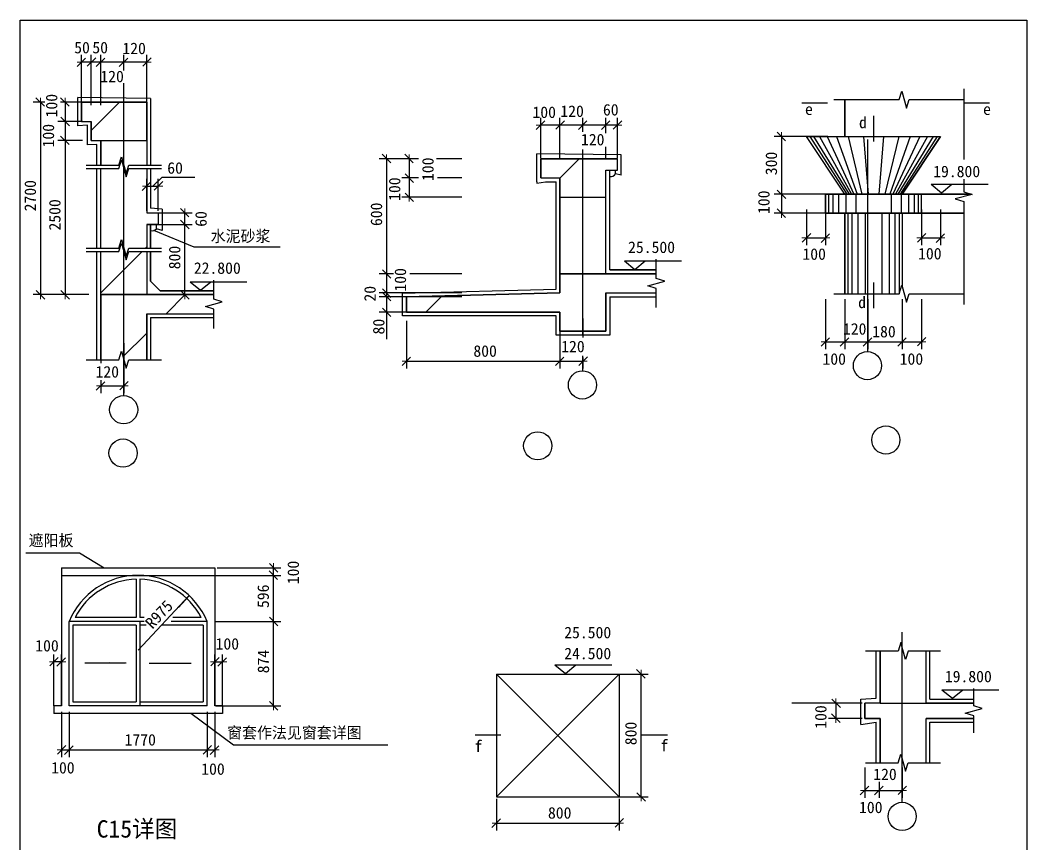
# Model space of a CAD drawing. Header units: metres. Extents: x 73028 to 110126, y 8748 to 60682.
# Drawn here: x 73028 to 110126, y 30325 to 60682 of the extents above; entities that cross this region are included whole.
import ezdxf

# ---------------------------------------------------------------- set-up
doc = ezdxf.new("R2010")
doc.units = ezdxf.units.M
for name, color, linetype in [('AXIS', 3, 'Continuous'), ('OTHER', 7, 'Continuous'), ('PUB_DIM', 3, 'Continuous')]:
    doc.layers.add(name, color=color, linetype=linetype)
pattern_1 = [(45, (0, 0), (-4757.36, 4757.36), [])]

# ---------------------------------------------------------------- blocks, each defined once
blk = doc.blocks.new('_DIMX')
at = {"lineweight": 15}
blk.add_line((-150, 0), (150, 0), dxfattribs=at)
blk.add_lwpolyline([(-138.14, -140.53), (153.28, 150.41)])

msp = doc.modelspace()

# ---------------------------------------------------------------- hatches: boundary and pattern name
h = msp.add_hatch()
h.set_pattern_fill('ANSI31', scale=5650)
h.paths.add_polyline_path([(77695.03, 56244.58), (77695.03, 57657.26), (75293.46, 57657.26), (75293.46, 56950.92), (75646.64, 56950.92), (75646.64, 56244.58)])
h.paths.add_polyline_path([(76663.77, 55332.5), (76762.66, 55643.29), (76932.18, 55021.7), (77031.07, 55332.5), (77695.03, 55332.5), (77695.03, 56244.58), (75999.81, 56244.58), (75999.81, 55332.5)])
h.paths.add_polyline_path([(75999.81, 52280.97), (76663.77, 52280.97), (76762.66, 52591.76), (76932.18, 51970.18), (77031.07, 52280.97), (77695.03, 52280.97), (77695.03, 53155.66), (78118.84, 53155.66), (78118.84, 53579.47), (77695.03, 53579.47), (77695.03, 55217.1), (77031.07, 55217.1), (76932.18, 54906.31), (76762.66, 55527.89), (76663.77, 55217.1), (75999.81, 55217.1)])
h.paths.add_polyline_path([(75999.81, 50566.45), (77695.03, 50566.45), (77695.03, 52154.22), (77031.07, 52154.22), (76932.18, 51843.43), (76762.66, 52465.01), (76663.77, 52154.22), (75999.81, 52154.22)])
h.paths.add_polyline_path([(75999.81, 50566.45), (75999.81, 48167.18), (76663.77, 48167.18), (76762.66, 48477.97), (76932.18, 47856.39), (77031.07, 48167.18), (77695.03, 48167.18), (77695.03, 49860.1), (80164.19, 49860.1), (80164.19, 50029.62), (79853.4, 50128.51), (80474.98, 50298.03), (80164.19, 50396.92), (80164.19, 50566.45)])
h = msp.add_hatch()
h.set_pattern_fill('AN33C', scale=2119.03)
h.set_pattern_definition(pattern_1)
h.paths.add_polyline_path([(77695.03, 56244.58), (77695.03, 57657.26), (75293.46, 57657.26), (75293.46, 56950.92), (75646.64, 56950.92), (75646.64, 56244.58)])
h.paths.add_polyline_path([(75999.81, 48167.18), (76663.77, 48167.18), (76762.66, 48477.97), (76932.18, 47856.39), (77031.07, 48167.18), (77695.03, 48167.18), (77695.03, 49860.1), (80164.19, 49860.1), (80164.19, 50029.62), (79853.4, 50128.51), (80474.98, 50298.03), (80164.19, 50396.92), (80164.19, 50566.45), (75999.81, 50566.45)])
h = msp.add_hatch()
h.set_pattern_fill('AN33C', scale=2119.03)
h.set_pattern_definition(pattern_1)
h.paths.add_polyline_path([(92209.72, 55571.59), (92209.72, 54865.24), (92916.06, 54865.24), (92916.06, 54158.9), (93763.68, 54158.9), (93763.68, 55571.59)])
h.paths.add_polyline_path([(93763.68, 54158.9), (94611.29, 54158.9), (94611.29, 55147.78), (95035.1, 55147.78), (95035.1, 55571.59), (93763.68, 55571.59)])
h.paths.add_polyline_path([(93763.68, 49214.49), (94611.29, 49214.49), (94611.29, 50627.18), (96470.71, 50627.18), (96470.71, 50796.7), (96159.92, 50895.59), (96781.5, 51065.11), (96470.71, 51164), (96470.71, 51333.52), (93763.68, 51333.52)])
h.paths.add_polyline_path([(93763.68, 51333.52), (92916.06, 51333.52), (92916.06, 50627.62), (92916.06, 50627.18), (87265.31, 50485.91), (87265.31, 49920.83), (92916.06, 49920.83), (92916.06, 49214.49), (93763.68, 49214.49)])
h = msp.add_hatch()
h.set_pattern_fill('ANSI31', scale=5650)
h.paths.add_polyline_path([(93763.68, 55571.59), (93763.68, 54158.9), (94611.29, 54158.9), (94611.29, 55147.78), (95035.1, 55147.78), (95035.1, 55571.59)])
h.paths.add_polyline_path([(93763.68, 55571.59), (92209.72, 55571.59), (92209.72, 54865.24), (92916.06, 54865.24), (92916.06, 54158.9), (93763.68, 54158.9)])
h.paths.add_polyline_path([(93763.68, 54158.9), (92916.06, 54158.9), (92916.06, 51333.52), (93763.68, 51333.52)])
h.paths.add_polyline_path([(93763.68, 51333.52), (94611.29, 51333.52), (94611.29, 54158.9), (93763.68, 54158.9)])
h.paths.add_polyline_path([(93763.68, 49214.49), (94611.29, 49214.49), (94611.29, 50627.18), (96470.71, 50627.18), (96470.71, 50796.7), (96159.92, 50895.59), (96781.5, 51065.11), (96470.71, 51164), (96470.71, 51333.52), (93763.68, 51333.52)])
h.paths.add_polyline_path([(93763.68, 51333.52), (92916.06, 51333.52), (92916.06, 50627.62), (92916.06, 50627.18), (87265.31, 50485.91), (87265.31, 49920.83), (92916.06, 49920.83), (92916.06, 49214.49), (93763.68, 49214.49)])
h = msp.add_hatch()
h.set_pattern_fill('ANSI31', scale=5650)
h.paths.add_polyline_path([(105529, 37559.15), (105479.56, 37740.45), (105380.67, 37429.65), (104716.7, 37429.65), (104716.7, 35514.12), (105529, 35514.12)])
h.paths.add_polyline_path([(106411.93, 37429.65), (105747.97, 37429.65), (105649.08, 37118.86), (105529, 37559.15), (105529, 35514.12), (106411.93, 35514.12)])
h.paths.add_polyline_path([(105529, 35514.12), (104716.7, 35514.12), (104151.63, 35514.12), (104151.63, 34949.05), (104716.7, 34949.05), (104716.7, 33315.22), (105380.67, 33315.22), (105479.56, 33626.01), (105529, 33444.72)])
h.paths.add_polyline_path([(106411.93, 34949.05), (108165.33, 34949.05), (108165.33, 35047.94), (107854.54, 35146.83), (108476.12, 35316.35), (108165.33, 35415.24), (108165.33, 35514.12), (106411.93, 35514.12), (105529, 35514.12), (105529, 33444.72), (105649.08, 33004.43), (105747.97, 33315.22), (106411.93, 33315.22)])
h = msp.add_hatch()
h.set_pattern_fill('AN33C', scale=2119.03)
h.set_pattern_definition(pattern_1)
h.paths.add_polyline_path([(105529, 33444.72), (105649.08, 33004.43), (105747.97, 33315.22), (106411.93, 33315.22), (106411.93, 34949.05), (108165.33, 34949.05), (108165.33, 35047.94), (107854.54, 35146.83), (108476.12, 35316.35), (108165.33, 35415.24), (108165.33, 35514.12), (106411.93, 35514.12), (105529, 35514.12)])
h.paths.add_polyline_path([(105529, 35514.12), (104716.7, 35514.12), (104151.63, 35514.12), (104151.63, 34949.05), (104716.7, 34949.05), (104716.7, 33315.22), (105380.67, 33315.22), (105479.56, 33626.01), (105529, 33444.72)])

# ---------------------------------------------------------------- linework, layer by layer
for p, q in [((76847.42, 59179.7), (76847.42, 59246.47)), ((76847.42, 46852.68), (76847.42, 58359.2)), ((77836.3, 57798.53), (75152.2, 57830.21)), ((75152.2, 56790), (75152.2, 57830.21)), ((75293.46, 57657.26), (77695.03, 57657.26)), ((75293.46, 56950.92), (75293.46, 57657.26)), ((77695.03, 57657.26), (75293.46, 57657.26)), ((75293.46, 57657.26), (75293.46, 56950.92)), ((77695.03, 57657.26), (77695.03, 55332.5)), ((77695.03, 56244.58), (77695.03, 57657.26)), ((77836.3, 57798.53), (77836.3, 55332.5)), ((103413.49, 56387.5), (103413.49, 57752.89)), ((103413.49, 57752.89), (103413.49, 56387.5)), ((75505.37, 56809.65), (75152.2, 56790)), ((75293.46, 56950.92), (75646.64, 56950.92)), ((75293.46, 56950.92), (75646.64, 56950.92)), ((75505.37, 56083.65), (75505.37, 56809.65)), ((75646.64, 56244.58), (75646.64, 56950.92)), ((75646.64, 56950.92), (75646.64, 56244.58)), ((75858.54, 56103.31), (75505.37, 56083.65)), ((75646.64, 56244.58), (77695.03, 56244.58)), ((75646.64, 56244.58), (77695.03, 56244.58)), ((75858.54, 55332.5), (75858.54, 56103.31)), ((75999.81, 55332.5), (75999.81, 56244.58)), ((75999.81, 56244.58), (75999.81, 55332.5)), ((77695.03, 56244.58), (77695.03, 55332.5)), ((102000.8, 56387.5), (106945.21, 56387.5)), ((103413.49, 54268.47), (102000.8, 56387.5)), ((103413.49, 54268.47), (102000.8, 56387.5)), ((102000.8, 56387.5), (106945.21, 56387.5)), ((102127.94, 56387.5), (103488.32, 54268.47)), ((102269.21, 56387.5), (103575.16, 54268.47)), ((102481.12, 56387.5), (103657.44, 54268.47)), ((102763.65, 56387.5), (103755.26, 54268.47)), ((103116.83, 56387.5), (103872.65, 54268.47)), ((103540.63, 56387.5), (104048.73, 54268.47)), ((104105.71, 56387.5), (104273.72, 54268.47)), ((104261.1, 48474.77), (104261.1, 56287.63)), ((104840.31, 56387.5), (104672.3, 54268.47)), ((105405.38, 56387.5), (104897.29, 54268.47)), ((105829.19, 56387.5), (105073.37, 54268.47)), ((106182.36, 56387.5), (105190.75, 54268.47)), ((106464.9, 56387.5), (105288.57, 54268.47)), ((106676.8, 56387.5), (105370.86, 54268.47)), ((106818.07, 56387.5), (105457.69, 54268.47)), ((105532.52, 54268.47), (106945.21, 56387.5)), ((106945.21, 56387.5), (105532.52, 54268.47)), ((92068.45, 54723.97), (92068.45, 55754.29)), ((95176.36, 55712.85), (92068.45, 55754.29)), ((95176.36, 54964.19), (95176.36, 55712.85)), ((92209.72, 55571.59), (95035.1, 55571.59)), ((92209.72, 54865.24), (92209.72, 55571.59)), ((95035.1, 55571.59), (92209.72, 55571.59)), ((92209.72, 55571.59), (92209.72, 54865.24)), ((93763.68, 49057.48), (93763.68, 55571.59)), ((95035.1, 55147.78), (95035.1, 55571.59)), ((95035.1, 55147.78), (95035.1, 55571.59)), ((75858.54, 52280.97), (75858.54, 55217.1)), ((75999.81, 52280.97), (75999.81, 55217.1)), ((75999.81, 52280.97), (75999.81, 55217.1)), ((77695.03, 55217.1), (77695.03, 53579.47)), ((77695.03, 55217.1), (77695.03, 53579.47)), ((77836.3, 55217.1), (77836.3, 53746.35)), ((94611.29, 51333.52), (94611.29, 55147.78)), ((94611.29, 55147.78), (95035.1, 55147.78)), ((94611.29, 51333.52), (94611.29, 55147.78)), ((94611.29, 55147.78), (95035.1, 55147.78)), ((94752.56, 51474.79), (94752.56, 55147.78)), ((94752.56, 51474.79), (94752.56, 55147.78)), ((94967.74, 55013.11), (94967.74, 55147.78)), ((95176.36, 54964.19), (94967.74, 55013.11)), ((77922.79, 54566.62), (78262.86, 54892.78)), ((78262.86, 54892.78), (79466.69, 54892.78)), ((92068.45, 54723.97), (92068.45, 54673.56)), ((92068.45, 54673.56), (92392.63, 54723.97)), ((92209.72, 54865.24), (92916.06, 54865.24)), ((92209.72, 54865.24), (92916.06, 54865.24)), ((92392.63, 54723.97), (92774.8, 54723.97)), ((92774.8, 50764.96), (92774.8, 54723.97)), ((92916.06, 51333.52), (92916.06, 54865.24)), ((92916.06, 54865.24), (92916.06, 51333.52)), ((102707.15, 54268.47), (108086.01, 54268.47)), ((102707.15, 53562.12), (102707.15, 54268.47)), ((108086.01, 54268.47), (102707.15, 54268.47)), ((102707.15, 54268.47), (102707.15, 53562.12)), ((102820.16, 54268.47), (102820.16, 53562.12)), ((102975.56, 54268.47), (102975.56, 53562.12)), ((103187.46, 54268.47), (103187.46, 53562.12)), ((103455.87, 54268.47), (103455.87, 53562.12)), ((103823.17, 54268.47), (103823.17, 53562.12)), ((105122.84, 54268.47), (105122.84, 53562.12)), ((105490.14, 54268.47), (105490.14, 53562.12)), ((105758.55, 54268.47), (105758.55, 53562.12)), ((105970.46, 54268.47), (105970.46, 53562.12)), ((106125.85, 54268.47), (106125.85, 53562.12)), ((106238.87, 53562.12), (106238.87, 54268.47)), ((106238.87, 53562.12), (106238.87, 54268.47)), ((92916.06, 54158.9), (94611.29, 54158.9)), ((92916.06, 54158.9), (94611.29, 54158.9)), ((77695.03, 53579.47), (78118.84, 53579.47)), ((77695.03, 53579.47), (78118.84, 53579.47)), ((78260.11, 53720.73), (77836.3, 53746.35)), ((78118.84, 53579.47), (78118.84, 53155.66)), ((78118.84, 53579.47), (78118.84, 53155.66)), ((78260.11, 53720.73), (78260.11, 53014.39)), ((107800.24, 53562.12), (102707.15, 53562.12)), ((102707.15, 53562.12), (107800.24, 53562.12)), ((103413.49, 50598.6), (103413.49, 53562.12)), ((103413.49, 53562.12), (103413.49, 50598.6)), ((103526.51, 53562.12), (103526.51, 50598.6)), ((103681.9, 53562.12), (103681.9, 50598.6)), ((103893.8, 53562.12), (103893.8, 50598.6)), ((104162.22, 53562.12), (104162.22, 50598.6)), ((104783.8, 53562.12), (104783.8, 50598.6)), ((105052.21, 53562.12), (105052.21, 50598.6)), ((105264.11, 53562.12), (105264.11, 50598.6)), ((105419.51, 53562.12), (105419.51, 50598.6)), ((105532.52, 53562.12), (105532.52, 50871.19)), ((105532.52, 53562.12), (105532.52, 50871.19)), ((77695.03, 53155.66), (77695.03, 52280.97)), ((77695.03, 53155.66), (78118.84, 53155.66)), ((78118.84, 53155.66), (77695.03, 53155.66)), ((77695.03, 53155.66), (77695.03, 52280.97)), ((77836.3, 53155.66), (77836.3, 52280.97)), ((77836.3, 52280.97), (77836.3, 53155.66)), ((78052.22, 52986.78), (78052.22, 53155.66)), ((79437.18, 52315.73), (77952.6, 52926.75)), ((78260.11, 52931.73), (78052.22, 52986.78)), ((78260.11, 53014.39), (78260.11, 52931.73)), ((82606.16, 52317.47), (79437.18, 52315.73)), ((75858.54, 50566.45), (75858.54, 52154.22)), ((75999.81, 50566.45), (75999.81, 52154.22)), ((75999.81, 50566.45), (75999.81, 52154.22)), ((77695.03, 52154.22), (77695.03, 50566.45)), ((77695.03, 52154.22), (77695.03, 50566.45)), ((77836.3, 52154.22), (77836.3, 51060.89)), ((77836.3, 51060.89), (77836.3, 52154.22)), ((92916.06, 51333.52), (94611.29, 51333.52)), ((92916.06, 50627.18), (92916.06, 51333.52)), ((96470.71, 51333.52), (92916.06, 51333.52)), ((92916.06, 51333.52), (92916.06, 50627.62)), ((94611.29, 51333.52), (96470.71, 51333.52)), ((94752.56, 51474.79), (96470.71, 51474.79)), ((96470.71, 51474.79), (94752.56, 51474.79)), ((78189.47, 50707.71), (77836.3, 51060.89)), ((78189.47, 50707.71), (77836.3, 51060.89)), ((75858.54, 48167.18), (75858.54, 50566.45)), ((75999.81, 50566.45), (77695.03, 50566.45)), ((75999.81, 48167.18), (75999.81, 50566.45)), ((80164.19, 50566.45), (75999.81, 50566.45)), ((75999.81, 50566.45), (75999.81, 48167.18)), ((77695.03, 50566.45), (80164.19, 50566.45)), ((78189.47, 50707.71), (80164.19, 50707.71)), ((80164.19, 50707.71), (78189.47, 50707.71)), ((87124.04, 50623.69), (92774.8, 50764.96)), ((87124.04, 49779.57), (87124.04, 50623.69)), ((92916.06, 50627.62), (87265.31, 50485.91)), ((87265.31, 50485.91), (92916.06, 50627.18)), ((87265.31, 49920.83), (87265.31, 50485.91)), ((87265.31, 50485.91), (87265.31, 49920.83)), ((94611.29, 50627.18), (94611.29, 49214.49)), ((94611.29, 50627.18), (96470.71, 50627.18)), ((94611.29, 49214.49), (94611.29, 50627.18)), ((94611.29, 50627.18), (96470.71, 50627.18)), ((94752.56, 50485.91), (94752.56, 49073.22)), ((94752.56, 50485.91), (96470.71, 50485.91)), ((77695.03, 49860.1), (77695.03, 48167.18)), ((77695.03, 49860.1), (80164.19, 49860.1)), ((77695.03, 48167.18), (77695.03, 49860.1)), ((77695.03, 49860.1), (80164.19, 49860.1)), ((77836.3, 49718.83), (77836.3, 48167.18)), ((77836.3, 49718.83), (80164.19, 49718.83)), ((92774.8, 49779.57), (87124.04, 49779.57)), ((92916.06, 49920.83), (87265.31, 49920.83)), ((87265.31, 49920.83), (92916.06, 49920.83)), ((92774.8, 49073.22), (92774.8, 49779.57)), ((92916.06, 49214.49), (92916.06, 49920.83)), ((92916.06, 49920.83), (92916.06, 49214.49)), ((94752.56, 49073.22), (92774.8, 49073.22)), ((94611.29, 49214.49), (92916.06, 49214.49)), ((92916.06, 49214.49), (94611.29, 49214.49)), ((93763.68, 47758.73), (93763.68, 48307.23)), ((73238.49, 41055.54), (75212.85, 41055.54)), ((75212.85, 41055.54), (76129.74, 40502.31)), ((74548.51, 40502.31), (80199.27, 40502.31)), ((74548.51, 40502.31), (74548.51, 35416.63)), ((80199.27, 40502.31), (80199.27, 35416.63)), ((74548.51, 40219.77), (80199.27, 40219.77)), ((77303.26, 40077.55), (77303.26, 38665.81)), ((77444.53, 40077.55), (77444.53, 38665.81)), ((77303.26, 38665.81), (75052.61, 38665.81)), ((77593.32, 38665.81), (77444.53, 38665.81)), ((79695.17, 38665.81), (78653.95, 38665.81)), ((74831.05, 35416.63), (74831.05, 38524.54)), ((77593.32, 38524.54), (74831.05, 38524.54)), ((77303.26, 38383.28), (74972.32, 38383.28)), ((74972.32, 38383.28), (74972.32, 35557.9)), ((77303.26, 38383.28), (77303.26, 35557.9)), ((77444.53, 38524.54), (77444.53, 35416.63)), ((77676.19, 38383.28), (77444.53, 38383.28)), ((79775.46, 38383.28), (78245.17, 38383.28)), ((79916.73, 38524.54), (78598.71, 38524.54)), ((79775.46, 38383.28), (79775.46, 35557.9)), ((79916.73, 35416.63), (79916.73, 38524.54)), ((104575.44, 35694.2), (104575.44, 37429.65)), ((104716.7, 35514.12), (104716.7, 37429.65)), ((104716.7, 37429.65), (104716.7, 35514.12)), ((106411.93, 35514.12), (106411.93, 37429.65)), ((106411.93, 35514.12), (106411.93, 37429.65)), ((106553.2, 35655.39), (106553.2, 37429.65)), ((90578.77, 36581.91), (95099.37, 36581.91)), ((90578.77, 36581.91), (95099.37, 32061.31)), ((95099.37, 36581.91), (90578.77, 32061.31)), ((90578.77, 36581.91), (90578.77, 32061.31)), ((95099.37, 36581.91), (95099.37, 32061.31)), ((104010.36, 35655.39), (104575.44, 35694.2)), ((104010.36, 34725.78), (104010.36, 35655.39)), ((106553.2, 35655.39), (108165.33, 35655.39)), ((74548.51, 35416.63), (74265.98, 35416.63)), ((74265.98, 35416.63), (74265.98, 35134.09)), ((79916.73, 35416.63), (74831.05, 35416.63)), ((74972.32, 35557.9), (77303.26, 35557.9)), ((77444.53, 35557.9), (79775.46, 35557.9)), ((80481.8, 35416.63), (80199.27, 35416.63)), ((80481.8, 35416.63), (80481.8, 35134.09)), ((104151.63, 34949.05), (104151.63, 35514.12)), ((104716.7, 35514.12), (104151.63, 35514.12)), ((104716.7, 35514.12), (104151.63, 35514.12)), ((104151.63, 35514.12), (104151.63, 34949.05)), ((104716.7, 35514.12), (106411.93, 35514.12)), ((106411.93, 35514.12), (108165.33, 35514.12)), ((108165.33, 35514.12), (106411.93, 35514.12)), ((80481.8, 35134.09), (74265.98, 35134.09)), ((80885.57, 33967.32), (79316.56, 35134.09)), ((104716.7, 34949.05), (104151.63, 34949.05)), ((104151.63, 34949.05), (104716.7, 34949.05)), ((104716.7, 33315.22), (104716.7, 34949.05)), ((104716.7, 34949.05), (104716.7, 33315.22)), ((106411.93, 33315.22), (106411.93, 34949.05)), ((106411.93, 34949.05), (108165.33, 34949.05)), ((108165.33, 34949.05), (106411.93, 34949.05)), ((106411.93, 33315.22), (106411.93, 34949.05)), ((104010.36, 34725.78), (104575.44, 34804.02)), ((104575.44, 33315.22), (104575.44, 34804.02)), ((106553.2, 33315.22), (106553.2, 34807.78)), ((106553.2, 34807.78), (108165.33, 34807.78)), ((86583.6, 33967.32), (80885.57, 33967.32)), ((90578.77, 32061.31), (95099.37, 32061.31))]:
    msp.add_line(p, q)
msp.add_lwpolyline([(110125.66, 60681.95), (110125.66, 8747.71), (73027.86, 8747.71), (73027.86, 60681.95)], close=True)
for points in [[(79264.02, 39474.12), (78861.01, 39030.4)], [(76937.79, 36987.99), (76338.4, 36993.46)], [(77788.66, 36985.37), (78388.06, 36979.91)]]:
    msp.add_lwpolyline(points)
for centre in [(104250.39, 47948.05), (93749.71, 47236.48), (76843.01, 46325.69), (104929.22, 45208.55), (92101.32, 44993.8), (76820.88, 44727.57), (105530.77, 31336.31)]:
    msp.add_circle(centre, 519.3)
for centre, radius, start, end in [((94790.89, 55136.18), 215.46, 259.75, 325.17), ((77891.3, 53141.17), 223.01, 255.72, 316.19), ((77373.89, 37465.03), 2754.74, 22.62, 157.38), ((77373.89, 37465.03), 2613.47, 91.55, 152.65), ((77373.89, 37465.03), 2613.47, 27.35, 88.45)]:
    msp.add_arc(centre, radius, start, end)
at = {"layer": 'AXIS'}
msp.add_line((105529, 31864.84), (105529, 38131.67), dxfattribs=at)
at = {"layer": 'OTHER'}
for p, q in [((105423.21, 57752.89), (105522.1, 58063.68)), ((105522.1, 58063.68), (105691.62, 57442.1)), ((107800.24, 58148.44), (107800.24, 55542.86)), ((103017.94, 57752.89), (105423.21, 57752.89)), ((105691.62, 57442.1), (105790.51, 57752.89)), ((105790.51, 57752.89), (107800.24, 57752.89)), ((75462.99, 55332.5), (76663.77, 55332.5)), ((76663.77, 55332.5), (76762.66, 55643.29)), ((76663.77, 55217.1), (76762.66, 55527.89)), ((76762.66, 55643.29), (76932.18, 55021.7)), ((76762.66, 55527.89), (76932.18, 54906.31)), ((76932.18, 55021.7), (77031.07, 55332.5)), ((77031.07, 55332.5), (78231.85, 55332.5)), ((75462.99, 55217.1), (76663.77, 55217.1)), ((76932.18, 54906.31), (77031.07, 55217.1)), ((77031.07, 55217.1), (78231.85, 55217.1)), ((107800.24, 54815.68), (107800.24, 54359.4)), ((108111.03, 54260.51), (107489.45, 54090.98)), ((107800.24, 54359.4), (108111.03, 54260.51)), ((107489.45, 54090.98), (107800.24, 53992.1)), ((107800.24, 53992.1), (107800.24, 50203.05)), ((76663.77, 52280.97), (76762.66, 52591.76)), ((76663.77, 52154.22), (76762.66, 52465.01)), ((76762.66, 52591.76), (76932.18, 51970.18)), ((76762.66, 52465.01), (76932.18, 51843.43)), ((75462.99, 52280.97), (76663.77, 52280.97)), ((75462.99, 52154.22), (76663.77, 52154.22)), ((76932.18, 51970.18), (77031.07, 52280.97)), ((76932.18, 51843.43), (77031.07, 52154.22)), ((77031.07, 52280.97), (78231.85, 52280.97)), ((77031.07, 52154.22), (78231.85, 52154.22)), ((96470.71, 51164), (96470.71, 51870.34)), ((80164.19, 50396.92), (80164.19, 51103.27)), ((96159.92, 50895.59), (96781.5, 51065.11)), ((96470.71, 50796.7), (96159.92, 50895.59)), ((96781.5, 51065.11), (96470.71, 51164)), ((105423.21, 50598.6), (105522.1, 50909.4)), ((105522.1, 50909.4), (105691.62, 50287.81)), ((96470.71, 50090.36), (96470.71, 50796.7)), ((103017.94, 50598.6), (105423.21, 50598.6)), ((105691.62, 50287.81), (105790.51, 50598.6)), ((105790.51, 50598.6), (107800.24, 50598.6)), ((79853.4, 50128.51), (80474.98, 50298.03)), ((80164.19, 50029.62), (79853.4, 50128.51)), ((80474.98, 50298.03), (80164.19, 50396.92)), ((80164.19, 49323.28), (80164.19, 50029.62)), ((76663.77, 48167.18), (76762.66, 48477.97)), ((76762.66, 48477.97), (76932.18, 47856.39)), ((75462.99, 48167.18), (76663.77, 48167.18)), ((76932.18, 47856.39), (77031.07, 48167.18)), ((77031.07, 48167.18), (78231.85, 48167.18)), ((105479.56, 37740.45), (105380.67, 37429.65)), ((105649.08, 37118.86), (105479.56, 37740.45)), ((105380.67, 37429.65), (104179.88, 37429.65)), ((105747.97, 37429.65), (105649.08, 37118.86)), ((106948.75, 37429.65), (105747.97, 37429.65)), ((108165.33, 35415.24), (108165.33, 36050.95)), ((107854.54, 35146.83), (108476.12, 35316.35)), ((108476.12, 35316.35), (108165.33, 35415.24)), ((108165.33, 35047.94), (107854.54, 35146.83)), ((108165.33, 34412.23), (108165.33, 35047.94)), ((105380.67, 33315.22), (105479.56, 33626.01)), ((105479.56, 33626.01), (105649.08, 33004.43)), ((104179.88, 33315.22), (105380.67, 33315.22)), ((105649.08, 33004.43), (105747.97, 33315.22)), ((105747.97, 33315.22), (106948.75, 33315.22))]:
    msp.add_line(p, q, dxfattribs=at)
at = {"layer": 'PUB_DIM'}
for p, q in [((75293.46, 57553.72), (75293.46, 59403.72)), ((75646.63, 57553.72), (75646.63, 59403.72)), ((75646.63, 57553.72), (75646.63, 59403.72)), ((75999.8, 57553.72), (75999.8, 59403.72)), ((75999.8, 57553.72), (75999.8, 59403.72)), ((76847.42, 58863.66), (76847.42, 59403.72)), ((76847.42, 58827.19), (76847.42, 59403.72)), ((77695.03, 57553.72), (77695.03, 59403.72)), ((75645.55, 59134.18), (75294.54, 59134.18)), ((75645.55, 59134.18), (75644.48, 59134.18)), ((75999.8, 59134.18), (75646.63, 59134.18)), ((76846.34, 59134.18), (76000.88, 59134.18)), ((76000.88, 59134.18), (76001.96, 59134.18)), ((77693.95, 59134.18), (76848.5, 59134.18)), ((76847.42, 57553.72), (76847.42, 58310.58)), ((76847.42, 57553.72), (76847.42, 58055.31)), ((73938.64, 57657.26), (73505.34, 57657.26)), ((73774.88, 57656.18), (73774.88, 50567.52)), ((75323.19, 57657.26), (74520.22, 57657.26)), ((74682.01, 57656.18), (74682.01, 56952)), ((75563.97, 57657.26), (74686.68, 57657.26)), ((102781.79, 57619.45), (101835.04, 57619.45)), ((108754.58, 57617.72), (107807.83, 57617.72)), ((104477.11, 57154.29), (104477.11, 56207.54)), ((75323.19, 56950.92), (74412.47, 56950.92)), ((75323.19, 56950.92), (74412.47, 56950.92)), ((74682.01, 56952), (74682.01, 56953.07)), ((74682.01, 56950.92), (74682.01, 56244.57)), ((92209.72, 55589.35), (92209.72, 57082.64)), ((92914.99, 56813.1), (92210.8, 56813.1)), ((92914.99, 56813.1), (92913.91, 56813.1)), ((92916.07, 55589.35), (92916.07, 57082.64)), ((92916.07, 55589.35), (92916.07, 57082.64)), ((93763.68, 56813.1), (92916.07, 56813.1)), ((93763.68, 56636.97), (93763.68, 57082.64)), ((93763.68, 56568.02), (93763.68, 57082.64)), ((94610.22, 56813.1), (93764.76, 56813.1)), ((93764.76, 56813.1), (93765.84, 56813.1)), ((94611.29, 56550.79), (94611.29, 57082.64)), ((94611.29, 56522.06), (94611.29, 57082.64)), ((95034.02, 56813.1), (94612.37, 56813.1)), ((95035.1, 55589.35), (95035.1, 57082.64)), ((75323.19, 56244.57), (74412.47, 56244.57)), ((75323.19, 56244.57), (74412.47, 56244.57)), ((74682.01, 56243.5), (74682.01, 50567.52)), ((74682.01, 56243.5), (74682.01, 56242.42)), ((102793.38, 56387.49), (100812.41, 56387.49)), ((101081.94, 56386.42), (101081.94, 54269.54)), ((93763.68, 55589.35), (93763.68, 55918.74)), ((93763.68, 55589.35), (93763.68, 55752.11)), ((94611.29, 55589.35), (94611.29, 56010.68)), ((94611.29, 55589.35), (94611.29, 55763.6)), ((87703.61, 55571.59), (86261.69, 55571.59)), ((86531.23, 55570.51), (86531.23, 51334.6)), ((87645.87, 55571.58), (87094.92, 55571.58)), ((87364.46, 55570.5), (87364.46, 54866.32)), ((89301.01, 55571.59), (88371.73, 55571.59)), ((89301.01, 55571.58), (88396.48, 55571.58)), ((77695.03, 53649.75), (77695.03, 54837.4)), ((77696.11, 54567.86), (78117.76, 54567.86)), ((78118.84, 53649.75), (78118.84, 54837.4)), ((87621.13, 54865.24), (87094.92, 54865.24)), ((87703.61, 54865.24), (87094.92, 54865.24)), ((87364.46, 54864.16), (87364.46, 54159.97)), ((89301.01, 54865.24), (88404.72, 54865.24)), ((89301.01, 54865.24), (88437.72, 54865.24)), ((106980.96, 54306.21), (106597.11, 54618.48)), ((108696.59, 54618.48), (106597.11, 54618.48)), ((107364.8, 54618.48), (106980.96, 54306.21)), ((102793.38, 54268.46), (100812.41, 54268.46)), ((102793.38, 54268.46), (100812.41, 54268.46)), ((101081.94, 54269.54), (101081.94, 54270.62)), ((101081.94, 54268.46), (101081.94, 53562.12)), ((89301.01, 54158.89), (87094.92, 54158.89)), ((78018.48, 53579.47), (79364.19, 53579.47)), ((79094.65, 53156.74), (79094.65, 53578.39)), ((102793.38, 53562.12), (100812.41, 53562.12)), ((101081.94, 53561.04), (101081.94, 53559.96)), ((102000.8, 53698.59), (102000.8, 52385.09)), ((102707.14, 53698.59), (102707.14, 52385.09)), ((106238.87, 53698.59), (106238.87, 52385.09)), ((106945.21, 53698.59), (106945.21, 52385.09)), ((78018.48, 53155.66), (79364.19, 53155.66)), ((78018.48, 53155.66), (79364.19, 53155.66)), ((79094.65, 50567.52), (79094.65, 53154.58)), ((101999.72, 52654.63), (101998.64, 52654.63)), ((102000.8, 52654.63), (102707.14, 52654.63)), ((102708.22, 52654.63), (102709.3, 52654.63)), ((106237.79, 52654.63), (106236.71, 52654.63)), ((106238.87, 52654.63), (106945.21, 52654.63)), ((106946.29, 52654.63), (106947.37, 52654.63)), ((95680.13, 51482.86), (95296.29, 51795.13)), ((97395.76, 51795.13), (95296.29, 51795.13)), ((96063.98, 51795.13), (95680.13, 51482.86)), ((86787.59, 51333.52), (86261.69, 51333.52)), ((86775.24, 51333.52), (86261.69, 51333.52)), ((86531.23, 51332.44), (86531.23, 50628.26)), ((89301.01, 51333.52), (87384.31, 51333.52)), ((89301.01, 51333.52), (87738.23, 51333.52)), ((79671.46, 50713.69), (79287.61, 51025.96)), ((81387.08, 51025.96), (79287.61, 51025.96)), ((80055.3, 51025.96), (79671.46, 50713.69)), ((104469.69, 51008.98), (104469.69, 50062.23)), ((75563.97, 50566.44), (73505.34, 50566.44)), ((75323.19, 50566.44), (74412.47, 50566.44)), ((78018.48, 50566.44), (79364.19, 50566.44)), ((89301.01, 50627.18), (86261.69, 50627.18)), ((89301.01, 50627.18), (86261.69, 50627.18)), ((89301.01, 50485.91), (86261.69, 50485.91)), ((89301.01, 50485.91), (86261.69, 50485.91)), ((86531.23, 50628.26), (86531.23, 50629.33)), ((86531.23, 50627.18), (86531.23, 50485.91)), ((86531.23, 50484.83), (86531.23, 48922.09)), ((86531.23, 50484.83), (86531.23, 50483.75)), ((102707.15, 50396.41), (102707.15, 48558.41)), ((103413.49, 50396.41), (103413.49, 48558.41)), ((103413.49, 50396.41), (103413.49, 48558.41)), ((104261.1, 50396.41), (104261.1, 48558.41)), ((104261.1, 50142.02), (104261.1, 48558.41)), ((105532.52, 50396.41), (105532.52, 48558.41)), ((105532.52, 50142.02), (105532.52, 48558.41)), ((106238.87, 50396.41), (106238.87, 48558.41)), ((89301.01, 49920.83), (86261.69, 49920.83)), ((87265.31, 49601.86), (87265.31, 47842.36)), ((92916.06, 49680.37), (92916.06, 47842.36)), ((92916.06, 49601.86), (92916.06, 47842.36)), ((93763.68, 49680.37), (93763.68, 48984.7)), ((75999.81, 48774.33), (75999.81, 48041.06)), ((76847.42, 48774.33), (76847.42, 46936.32)), ((102708.23, 48827.94), (103412.41, 48827.94)), ((103414.57, 48827.94), (104260.03, 48827.94)), ((104262.18, 48827.94), (105531.44, 48827.94)), ((105533.6, 48827.94), (106237.79, 48827.94)), ((93763.68, 48251.24), (93763.68, 47842.36)), ((87266.39, 48111.9), (92914.98, 48111.9)), ((92917.14, 48111.9), (93762.6, 48111.9)), ((75999.81, 47416.18), (75999.81, 46936.32)), ((76000.89, 47205.86), (76846.34, 47205.86)), ((80285.07, 40502.31), (82634.87, 40502.31)), ((82365.33, 40503.39), (82365.33, 40504.46)), ((82365.33, 40219.77), (82365.33, 40502.31)), ((80240.18, 40219.77), (82634.87, 40219.77)), ((80285.07, 40219.77), (82634.87, 40219.77)), ((82365.33, 40218.69), (82365.33, 40217.61)), ((82365.33, 38525.62), (82365.33, 40218.69)), ((79261.15, 39471.73), (77373.89, 37465.03)), ((80240.18, 38524.54), (82634.87, 38524.54)), ((80240.18, 38524.54), (82634.87, 38524.54)), ((82365.33, 35417.7), (82365.33, 38523.46)), ((74265.97, 35411.69), (74265.97, 37302.18)), ((74548.51, 35411.69), (74548.51, 37302.18)), ((80199.27, 35411.69), (80199.27, 37302.18)), ((80481.81, 35411.69), (80481.81, 37302.18)), ((74264.89, 37032.64), (74263.82, 37032.64)), ((74548.51, 37032.64), (74265.97, 37032.64)), ((74549.59, 37032.64), (74550.67, 37032.64)), ((80198.19, 37032.64), (80197.12, 37032.64)), ((80199.27, 37032.64), (80481.81, 37032.64)), ((80482.89, 37032.64), (80483.97, 37032.64)), ((93121.06, 36596.56), (92737.21, 36908.83)), ((94836.69, 36908.83), (92737.21, 36908.83)), ((93504.9, 36908.83), (93121.06, 36596.56)), ((94667.99, 36581.91), (96176.62, 36581.91)), ((95907.08, 32062.39), (95907.08, 36580.84)), ((107380.68, 35678.71), (106996.83, 35990.98)), ((109096.3, 35990.98), (106996.83, 35990.98)), ((107764.52, 35990.98), (107380.68, 35678.71)), ((80240.18, 35416.63), (82634.87, 35416.63)), ((102864.19, 35514.12), (101462.05, 35514.12)), ((104050.9, 35514.12), (102820.58, 35514.12)), ((103090.12, 35515.2), (103090.12, 35516.28)), ((103090.12, 35514.12), (103090.12, 34949.04)), ((74548.51, 35192.46), (74548.51, 33514.77)), ((74831.05, 35192.46), (74831.05, 33514.77)), ((74831.05, 35192.46), (74831.05, 33514.77)), ((79916.73, 35192.46), (79916.73, 33514.77)), ((79916.73, 35192.46), (79916.73, 33514.77)), ((80199.26, 35192.46), (80199.26, 33514.77)), ((104050.9, 34949.04), (102820.58, 34949.04)), ((103090.12, 34947.97), (103090.12, 34946.89)), ((90738, 34326.25), (89791.25, 34326.25)), ((96881.05, 34330.96), (95934.3, 34330.96)), ((74547.43, 33784.3), (74546.35, 33784.3)), ((74548.51, 33784.3), (74831.05, 33784.3)), ((74832.13, 33784.3), (74833.21, 33784.3)), ((74832.13, 33784.3), (79915.65, 33784.3)), ((79915.65, 33784.3), (79914.57, 33784.3)), ((79916.73, 33784.3), (80199.26, 33784.3)), ((80200.34, 33784.3), (80201.42, 33784.3)), ((104151.63, 33144.31), (104151.63, 32023.91)), ((105529, 33144.31), (105529, 32023.91)), ((104152.71, 32293.45), (104680.31, 32293.45)), ((104681.39, 32614.52), (104681.39, 32023.91)), ((104681.39, 32587.59), (104681.39, 32023.91)), ((104682.47, 32293.45), (105527.92, 32293.45)), ((90578.76, 31989.08), (90578.76, 30821.62)), ((94667.99, 32061.31), (96176.62, 32061.31)), ((95099.36, 31989.08), (95099.36, 30821.62)), ((90579.84, 31091.16), (95098.29, 31091.16))]:
    msp.add_line(p, q, dxfattribs=at)
for points in [[(76913.01, 36987.15), (75416.84, 36987.15)], [(77834.77, 36987.15), (79330.94, 36987.15)]]:
    msp.add_lwpolyline(points, dxfattribs=at)

# ---------------------------------------------------------------- block references
at = {"layer": 'PUB_DIM', "xscale": 1.08, "yscale": 1.08, "zscale": 1.08}
for p, rotation in [((75293.46, 59134.18), 180), ((75999.8, 59134.18), 180), ((76847.42, 59134.18), 180), ((73774.88, 57657.26), 90), ((74682.01, 57657.26), 90), ((74682.01, 56950.92), 270), ((74682.01, 56950.92), 270), ((92209.72, 56813.1), 180), ((93763.68, 56813.1), 180), ((94611.29, 56813.1), 180), ((74682.01, 56244.57), 90), ((74682.01, 56244.57), 90), ((101081.94, 56387.49), 90), ((86531.23, 55571.59), 90), ((87364.46, 55571.58), 90), ((87364.46, 54865.24), 270), ((77695.03, 54567.86), 180), ((87364.46, 54158.89), 270), ((101081.94, 54268.46), 270), ((101081.94, 54268.46), 270), ((79094.65, 53579.47), 90), ((101081.94, 53562.12), 90), ((79094.65, 53155.66), 270), ((102707.14, 52654.63), 180), ((106945.21, 52654.63), 180), ((86531.23, 51333.52), 270), ((73774.88, 50566.44), 270), ((74682.01, 50566.44), 270), ((79094.65, 50566.44), 270), ((86531.23, 50485.91), 90), ((86531.23, 50485.91), 90), ((86531.23, 50627.18), 270), ((86531.23, 50627.18), 270), ((86531.23, 49920.83), 270), ((102707.15, 48827.94), 180), ((103413.49, 48827.94), 180), ((104261.1, 48827.94), 180), ((105532.52, 48827.94), 180), ((87265.31, 48111.9), 180), ((92916.06, 48111.9), 180), ((75999.81, 47205.86), 180), ((82365.33, 40502.31), 270), ((82365.33, 40219.77), 90), ((82365.33, 38524.54), 270), ((74548.51, 37032.64), 180), ((80481.81, 37032.64), 180), ((95907.08, 36581.91), 90), ((103090.12, 35514.12), 270), ((82365.33, 35416.63), 270), ((103090.12, 34949.04), 90), ((74831.05, 33784.3), 180), ((80199.26, 33784.3), 180), ((104151.63, 32293.45), 180), ((104681.39, 32293.45), 180), ((95907.08, 32061.31), 270), ((90578.76, 31091.16), 180)]:
    msp.add_blockref('_DIMX', p, dxfattribs=dict(at, rotation=rotation))
for p in [(75646.63, 59134.18), (77695.03, 59134.18), (92916.07, 56813.1), (95035.1, 56813.1), (78118.84, 54567.86), (102000.8, 52654.63), (106238.87, 52654.63), (106238.87, 48827.94), (93763.68, 48111.9), (76847.42, 47205.86), (74265.97, 37032.64), (80199.27, 37032.64), (74548.51, 33784.3), (79916.73, 33784.3), (105529, 32293.45), (95099.36, 31091.16)]:
    msp.add_blockref('_DIMX', p, dxfattribs=at)

# ---------------------------------------------------------------- texts
for s, height, p in [('50', 424, (75019.62, 59458.61)), ('50', 424, (75689.28, 59458.5)), ('120', 424, (76794.88, 59428.72)), ('120', 424, (75983.84, 58395.41)), ('120', 424, (92934.6, 57114.59)), ('60', 424, (94504.25, 57166.45)), ('100', 424, (91907.41, 57076.12)), ('120', 424, (93694.8, 56067.34)), ('60', 424, (78449.26, 55023.66)), ('水泥砂浆', 424, (80047.46, 52508.19)), ('100', 424, (101854.96, 51848.37)), ('100', 424, (106117.3, 51864.53)), ('120', 424, (103348.28, 49090.96)), ('180', 424, (104427.95, 48991.54)), ('800', 424, (89729.85, 48275.49)), ('120', 424, (92966.98, 48442.1)), ('100', 424, (102594.05, 47982.04)), ('100', 424, (105438.76, 47983.6)), ('120', 424, (75806.72, 47510.89)), ('遮阳板', 424, (73340.33, 41297.79)), ('100', 424, (80230.35, 37484)), ('100', 424, (73585.26, 37415.53)), ('窗套作法见窗套详图', 424, (80652.96, 34208.61)), ('1770', 424, (76877.5, 33947.9)), ('100', 424, (74170.85, 32918.06)), ('100', 424, (79701.92, 32871.34)), ('120', 424, (104464.96, 32677.45)), ('800', 424, (92478.22, 31254.76)), ('100', 424, (103941.64, 31458.29)), ('C15详图', 640, (75847.95, 30555.84))]:
    msp.add_text(s, height=height).set_placement(p)
for s, p in [('100', (74398.05, 57098.29)), ('100', (74279.72, 55991.54)), ('300', (100918.35, 54966.2)), ('100', (88264.46, 54753.87)), ('2700', (73611.29, 53635.1)), ('100', (87037.77, 54021.48)), ('100', (100642.96, 53537.62)), ('2500', (74515.61, 52928.75)), ('600', (86365.76, 53093.58)), ('60', (79901.49, 53066.32)), ('800', (78931.06, 51500.21)), ('100', (87249.27, 50677.82)), ('20', (86130.59, 50310.65)), ('80', (86452.58, 49097.95)), ('100', (83302.76, 39893.17)), ('596', (82195.19, 39015.99)), ('874', (82201.74, 36610.68)), ('100', (102741.43, 34567.27)), ('800', (95743.49, 33960.77))]:
    msp.add_text(s, height=424, rotation=90).set_placement(p)
at = {"layer": 'PUB_DIM'}
for s, p in [('e', (101949.84, 57188.16)), ('e', (108512.26, 57188.16)), ('d', (103939.3, 56699.16)), ('19.800', (106673.95, 54893.76)), ('25.500', (95430.25, 52100.09)), ('22.800', (79428.01, 51333.01)), ('d', (103909.29, 50068.6)), ('25.500', (93077.83, 37901.32)), ('24.500', (93077.83, 37128.28)), ('19.800', (107103.02, 36280.69)), ('f', (89770.78, 33715.18)), ('f', (96619.72, 33738.9))]:
    msp.add_text(s, height=424, dxfattribs=at).set_placement(p)
msp.add_text('R975', height=424, rotation=46.76, dxfattribs=at).set_placement((77904.56, 38218.35))

doc.saveas('drawing.dxf')
